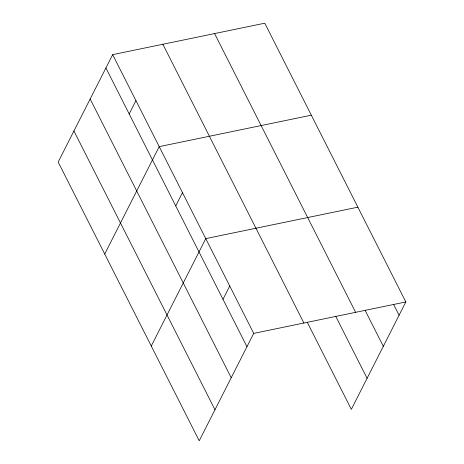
<?xml version="1.0" encoding="UTF-8"?>
<svg xmlns="http://www.w3.org/2000/svg" width="464" height="464" viewBox="0 0 464 464"><rect width="100%" height="100%" fill="white"/><g stroke="black" fill="none" stroke-linecap="round" stroke-linejoin="round"><path stroke-width="0.7" d="M112.665 54.642L58.174 162.052L199.218 440.8L253.709 333.39L405.826 301.948L264.782 23.2L112.665 54.642L253.709 333.39M129.189 113.941L135.94 100.636M104.719 254.04L159.21 146.63L311.327 115.188M175.734 205.929L182.485 192.618M151.264 346.028L205.755 238.612L357.872 207.176M222.981 299.309L229.732 286.004M405.826 301.948L351.335 409.358L307.267 322.271M393.565 304.367L399.075 315.253M365.174 310.451L383.322 346.312M214.583 33.576L355.627 312.324M335.658 316.187L367.088 378.305M162.864 44.266L303.908 323.014M105.914 67.947L246.958 346.695M90.161 99L231.205 377.748M73.927 130.999L214.971 409.747"/></g></svg>
